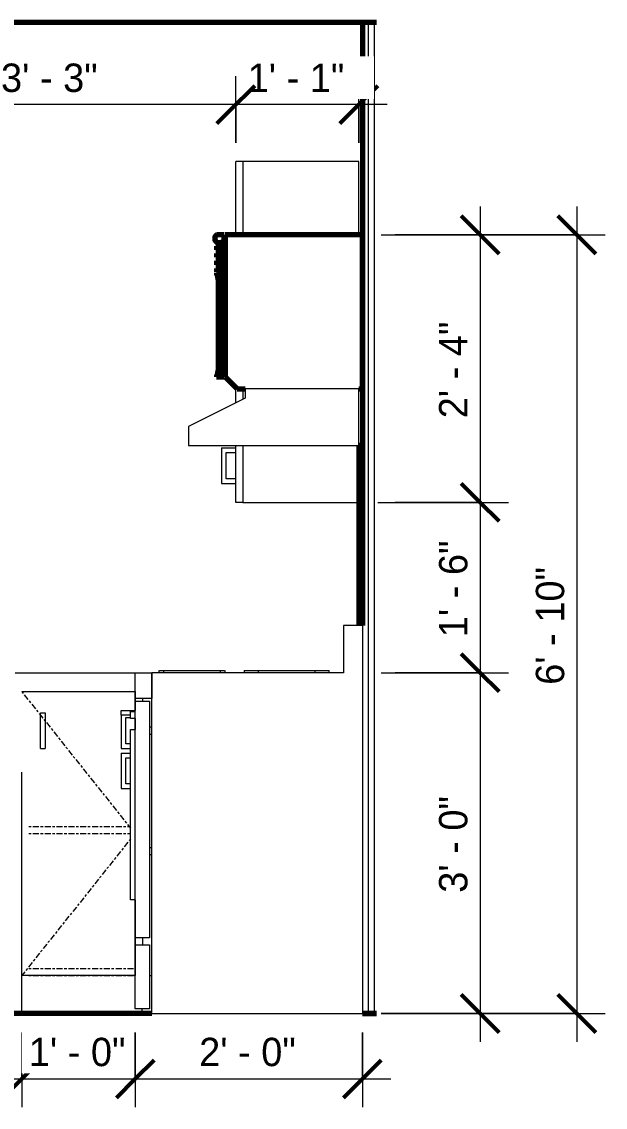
# Model space of a CAD drawing. Header units: inches. Extents: x 2887 to 5387, y 120 to 10852.
# Drawn here: x 3480.2 to 3541.9, y 126.1 to 240.8 of the extents above; entities that cross this region are included whole.
import ezdxf

# ---------------------------------------------------------------- set-up
doc = ezdxf.new("R2010")
doc.units = ezdxf.units.IN
doc.header["$MEASUREMENT"] = 0
doc.linetypes.add('Center', pattern=[1.25, 0.25, -0.1875, 0.625, -0.1875])
for name, color, linetype, lineweight in [('0-2', 10, 'Continuous', 5), ('A-ANNO-DIMS', 211, 'Continuous', 9), ('A-ANNO-DIMS-32', 211, 'Continuous', 9), ('A-FLOR-1', 7, 'Continuous', 70), ('A-WALL-1', 250, 'Continuous', 18), ('A-WALL-2', 113, 'Continuous', 70), ('A-WALL-3', 113, 'Continuous', 9), ('I-WALL-1', 7, 'Continuous', 70), ('Q-CASE', 31, 'Continuous', 9), ('Q-CASE-1', 31, 'Center', 9), ('Q-CASE-2', 31, 'Continuous', 70), ('Q-SPCQ', 91, 'Continuous', 9)]:
    doc.layers.add(name, color=color, linetype=linetype, lineweight=lineweight)
doc.styles.add('Century Gothic', font='ufonts.com_century-gothic.ttf', dxfattribs={"height": 3})
doc.dimstyles.new('OD_1__HACK_2', dxfattribs={"dimscale": 12, "dimtxt": 3.132505, "dimasz": 0.333333, "dimexe": 0.25, "dimexo": 0.166667, "dimgap": 0.041667, "dimtad": 1, "dimdec": 0, "dimzin": 3, "dimdsep": 46, "dimlunit": 4, "dimtxsty": 'Century Gothic', "dimblk1": 'OBLIQUE', "dimblk2": 'OBLIQUE', "dimsah": 1, "dimcen": 0.09, "dimdle": 0.25, "dimazin": 0, "dimtfac": 1, "dimtdec": 4, "dimtix": 1, "dimtmove": 0, "dimatfit": 3, "dimfxl": 1, "dimtvp": 1, "dimtfill": 1, "dimfrac": 2, "dimtolj": 1, "dimtzin": 0, "dimarcsym": 2})

# ---------------------------------------------------------------- blocks, each defined once
blk = doc.blocks.new('CTR - 1st Phase - Shell_rvt-3-2ND _ 3RD FLOOR - 1BD A - ADA TYPE B - KITCHEN SIDE WING')
at = {"layer": 'A-FLOR-1'}
for p, q in [((-3029.2, 240.75), (-2919.08, 240.75)), ((-2942.82, 136), (-3029.2, 136)), ((-2919.08, 136), (-2920.57, 136))]:
    blk.add_line(p, q, dxfattribs=at)
blk = doc.blocks.new('CTR - 1st Phase - Common Walls_rvt-3-2ND _ 3RD FLOOR - 1BD A - ADA TYPE B - KITCHEN SIDE WING')
at = {"layer": 'A-WALL-1'}
for p, q in [((-2919.95, 240.78), (-2919.95, 136)), ((-2919.32, 240.78), (-2919.32, 136))]:
    blk.add_line(p, q, dxfattribs=at)
at = {"layer": 'I-WALL-1'}
for p, q in [((-2920.57, 240.78), (-2920.57, 177)), ((-2920.57, 136), (-2919.08, 136))]:
    blk.add_line(p, q, dxfattribs=at)
blk = doc.blocks.new('30quot_MicrowaveVent_11166 - 70cm miele oven-2322118-2ND _ 3RD FLOOR - 1BD A - ADA TYPE B - KITCHEN SIDE WING')
at = {"layer": 'Q-CASE'}
for p, q in [((-2935.97, 217.08), (-2935.97, 217.47)), ((-2935.97, 216.29), (-2935.97, 216.69)), ((-2935.97, 215.5), (-2935.97, 215.9)), ((-2935.97, 214.72), (-2935.97, 215.11)), ((-2935.97, 203.46), (-2935.97, 214.01)), ((-2935.92, 203.46), (-2935.92, 214.01))]:
    blk.add_line(p, q, dxfattribs=at)
at = {"layer": 'Q-CASE-2'}
for p, q in [((-2935.18, 218.26), (-2935.97, 218.26)), ((-2935.18, 217.47), (-2935.18, 218.26)), ((-2935.06, 218.26), (-2935.06, 203.26)), ((-2920.57, 218.26), (-2935.06, 218.26)), ((-2920.57, 202), (-2920.57, 218.26)), ((-2935.97, 217.47), (-2935.18, 217.47)), ((-2935.97, 217.08), (-2935.97, 216.69)), ((-2935.18, 217.08), (-2935.97, 217.08)), ((-2935.57, 217.47), (-2935.57, 217.08)), ((-2935.18, 217.47), (-2935.57, 217.47)), ((-2935.57, 217.08), (-2935.18, 217.08)), ((-2935.18, 217.08), (-2935.18, 217.47)), ((-2935.18, 216.69), (-2935.18, 217.08)), ((-2935.97, 216.69), (-2935.18, 216.69)), ((-2935.97, 216.29), (-2935.97, 215.9)), ((-2935.18, 216.29), (-2935.97, 216.29)), ((-2935.97, 215.9), (-2935.18, 215.9)), ((-2935.57, 216.69), (-2935.57, 216.29)), ((-2935.18, 216.69), (-2935.57, 216.69)), ((-2935.57, 216.29), (-2935.18, 216.29)), ((-2935.57, 215.9), (-2935.57, 215.5)), ((-2935.18, 215.9), (-2935.57, 215.9)), ((-2935.18, 216.29), (-2935.18, 216.69)), ((-2935.18, 215.9), (-2935.18, 216.29)), ((-2935.18, 215.5), (-2935.18, 215.9)), ((-2935.97, 215.5), (-2935.97, 215.11)), ((-2935.18, 215.5), (-2935.97, 215.5)), ((-2935.97, 215.11), (-2935.18, 215.11)), ((-2935.97, 214.72), (-2935.97, 214.32)), ((-2935.18, 214.72), (-2935.97, 214.72)), ((-2935.57, 215.5), (-2935.18, 215.5)), ((-2935.57, 215.11), (-2935.57, 214.72)), ((-2935.18, 215.11), (-2935.57, 215.11)), ((-2935.57, 214.72), (-2935.18, 214.72)), ((-2935.18, 215.11), (-2935.18, 215.5)), ((-2935.18, 214.72), (-2935.18, 215.11)), ((-2935.18, 214.32), (-2935.18, 214.72)), ((-2935.97, 214.32), (-2935.18, 214.32)), ((-2935.97, 214.2), (-2935.97, 214.01)), ((-2935.18, 214.2), (-2935.97, 214.2)), ((-2935.97, 214.01), (-2935.18, 214.01)), ((-2935.18, 214.01), (-2935.92, 214.01)), ((-2935.92, 214.01), (-2935.57, 212.04)), ((-2935.18, 214.01), (-2935.76, 214.01)), ((-2935.76, 214.01), (-2935.76, 203.46)), ((-2935.18, 214.01), (-2935.18, 214.2)), ((-2935.18, 212.04), (-2935.18, 214.01)), ((-2935.18, 203.46), (-2935.18, 214.01)), ((-2935.57, 212.04), (-2935.18, 212.04)), ((-2935.57, 205.43), (-2935.92, 203.46)), ((-2935.18, 205.43), (-2935.57, 205.43)), ((-2935.18, 203.46), (-2935.18, 205.43)), ((-2935.97, 203.46), (-2935.97, 203.26)), ((-2935.18, 203.46), (-2935.97, 203.46)), ((-2935.97, 203.26), (-2935.18, 203.26)), ((-2935.92, 203.46), (-2935.18, 203.46)), ((-2935.76, 203.46), (-2935.18, 203.46)), ((-2935.18, 203.26), (-2935.18, 203.46)), ((-2935.06, 203.26), (-2933.8, 202)), ((-2933.8, 202), (-2932.95, 202)), ((-2920.95, 202), (-2920.57, 202))]:
    blk.add_line(p, q, dxfattribs=at)
blk.add_arc((-2935.69, 217.87), 0.48, 124.8416, 235.1584, dxfattribs=at)
blk = doc.blocks.new('300 Series Wall Hung Cabinet_302 - 27_ X 36_-2604985-2ND _ 3RD FLOOR - 1BD A - ADA TYPE B - KITCHEN SIDE WING')
at = {"layer": 'Q-CASE'}
for p, q in [((-2933.95, 218.26), (-2933.95, 226)), ((-2933.2, 226), (-2933.95, 226)), ((-2933.2, 226), (-2933.2, 218.26)), ((-2933.2, 226), (-2933.2, 218.26)), ((-2920.95, 226), (-2933.2, 226)), ((-2920.95, 218.26), (-2920.95, 226)), ((-2933.95, 200.5), (-2933.95, 202.15)), ((-2933.2, 202), (-2933.2, 200.87)), ((-2933.2, 202), (-2933.2, 200.87)), ((-2935.45, 195.75), (-2933.95, 195.75)), ((-2935.45, 195.75), (-2935.45, 192)), ((-2934.95, 195.25), (-2933.95, 195.25)), ((-2934.95, 192.5), (-2934.95, 195.25)), ((-2933.95, 190), (-2933.95, 196)), ((-2933.2, 196), (-2933.2, 190)), ((-2933.2, 196), (-2933.2, 190)), ((-2935.45, 192), (-2933.95, 192)), ((-2933.95, 192.5), (-2934.95, 192.5)), ((-2933.2, 190), (-2933.95, 190)), ((-2933.2, 190), (-2920.95, 190))]:
    blk.add_line(p, q, dxfattribs=at)
blk = doc.blocks.new('Base Cabinet Corner 197 - Base Cabinet Corner 197-2565125-2ND _ 3RD FLOOR - 1BD A - ADA TYPE B - KITCHEN SIDE WING')
at = {"layer": 'Q-CASE'}
for p, q in [((-2956.57, 170), (-2944.59, 170)), ((-2944.59, 170), (-2944.57, 170)), ((-2944.59, 170), (-2944.59, 168)), ((-2954.57, 167.75), (-2954.09, 167.75)), ((-2954.57, 164), (-2954.57, 167.75)), ((-2954.09, 167.75), (-2954.09, 164)), ((-2946.07, 167.5), (-2946.07, 164)), ((-2945.57, 167.25), (-2945.07, 167.25)), ((-2945.57, 164.5), (-2945.57, 167.25)), ((-2944.59, 167.15), (-2944.59, 166)), ((-2945.07, 164.5), (-2945.57, 164.5)), ((-2954.57, 164), (-2954.09, 164)), ((-2946.07, 164), (-2945.07, 164)), ((-2956.57, 140), (-2956.57, 161.5)), ((-2944.59, 148), (-2944.59, 140)), ((-2956.57, 136), (-2956.57, 140)), ((-2956.57, 136), (-2956.57, 140)), ((-2944.59, 140), (-2956.57, 140)), ((-2944.57, 140), (-2944.59, 140)), ((-2943.86, 136.5), (-2943.86, 136))]:
    blk.add_line(p, q, dxfattribs=at)
at = {"layer": 'Q-CASE-1'}
for p, q in [((-2956.57, 170), (-2945.07, 155.57)), ((-2955.82, 155.75), (-2945.07, 155.75)), ((-2955.82, 155), (-2945.07, 155)), ((-2945.07, 154.43), (-2956.57, 140)), ((-2955.82, 140.75), (-2944.57, 140.75)), ((-2955.82, 140), (-2944.62, 140))]:
    blk.add_line(p, q, dxfattribs=at)
blk = doc.blocks.new('Single Door 1 Drawer 211 - 211 Base Cabinet Single Door1 Drawer 15_-2709718-2ND _ 3RD FLOOR - 1BD A - ADA TYPE B - KITCHEN SIDE WING')
at = {"layer": 'Q-CASE'}
for p, q in [((-2944.57, 169.01), (-2944.57, 169.26)), ((-2943.82, 169.26), (-2943.82, 169.01)), ((-2943.82, 169.26), (-2943.82, 169.01)), ((-2946.07, 168), (-2944.57, 168)), ((-2946.07, 167.5), (-2946.07, 168)), ((-2945.07, 167.5), (-2946.07, 167.5)), ((-2946.07, 163.5), (-2945.07, 163.5)), ((-2946.07, 163.5), (-2946.07, 159.75)), ((-2945.57, 163), (-2945.07, 163)), ((-2945.57, 160.25), (-2945.57, 163)), ((-2946.07, 159.75), (-2945.07, 159.75)), ((-2945.07, 160.25), (-2945.57, 160.25)), ((-2944.57, 143.25), (-2944.57, 144)), ((-2943.82, 144), (-2943.82, 143.25)), ((-2943.82, 144), (-2943.82, 143.25)), ((-2943.07, 140), (-2942.82, 140))]:
    blk.add_line(p, q, dxfattribs=at)
at = {"layer": 'Q-CASE-1'}
for p, q in [((-2942.82, 166.25), (-2943.07, 166.25)), ((-2943.07, 165.5), (-2942.82, 165.5)), ((-2942.82, 153.5), (-2943.07, 153.5)), ((-2942.82, 152.75), (-2943.07, 152.75))]:
    blk.add_line(p, q, dxfattribs=at)
blk = doc.blocks.new('Range_Hood_386 - 30_ Wide-2577799-2ND _ 3RD FLOOR - 1BD A - ADA TYPE B - KITCHEN SIDE WING')
at = {"layer": 'Q-SPCQ'}
for p, q in [((-2920.95, 202), (-2932.95, 202)), ((-2932.95, 202), (-2932.95, 201)), ((-2920.95, 196), (-2920.95, 202)), ((-2932.95, 201), (-2938.95, 198)), ((-2938.95, 198), (-2938.95, 196)), ((-2938.95, 196), (-2920.95, 196))]:
    blk.add_line(p, q, dxfattribs=at)
blk = doc.blocks.new('DIMBLOCK37-2ND _ 3RD FLOOR - 1BD A - ADA TYPE B - KITCHEN SIDE WING')
at = {"layer": 'A-ANNO-DIMS-32', "lineweight": 50}
for p, q in [((3528.63, 218.26), (3526.63, 220.26)), ((3528.63, 218.26), (3530.63, 216.26)), ((3528.63, 190), (3526.63, 192)), ((3528.63, 190), (3530.63, 188))]:
    blk.add_line(p, q, dxfattribs=at)
at = {"layer": 'A-ANNO-DIMS-32'}
for p, q in [((3528.63, 221.26), (3528.63, 190)), ((3518.19, 218.26), (3531.63, 218.26)), ((3528.63, 218.26), (3519.66, 218.26)), ((3517.81, 190), (3531.63, 190)), ((3528.63, 190), (3519.66, 190))]:
    blk.add_line(p, q, dxfattribs=at)
at = {"layer": 'A-ANNO-DIMS-32', "color": 0, "insert": (3524.29, 198.88), "char_height": 3, "width": 12.5897, "attachment_point": 1, "rotation": 90, "line_spacing_factor": 0.984502, "style": 'Century Gothic', "bg_fill": 3, "box_fill_scale": 1.25, "bg_fill_color": 256, "bg_fill_true_color": 13158600, "bg_fill_transparency": 0}
blk.add_mtext('2\' - 4"', dxfattribs=at)
blk = doc.blocks.new('_Oblique')
at = {"color": 0, "linetype": 'ByBlock', "lineweight": -2}
blk.add_line((-0.5, -0.5), (0.5, 0.5), dxfattribs=at)
blk = doc.blocks.new('DIMBLOCK38-2ND _ 3RD FLOOR - 1BD A - ADA TYPE B - KITCHEN SIDE WING')
at = {"layer": 'A-ANNO-DIMS-32', "lineweight": 50}
for p, q in [((3528.63, 190), (3526.63, 192)), ((3528.63, 190), (3530.63, 188)), ((3528.63, 172), (3526.63, 174)), ((3528.63, 172), (3530.63, 170))]:
    blk.add_line(p, q, dxfattribs=at)
at = {"layer": 'A-ANNO-DIMS-32'}
for p, q in [((3517.81, 190), (3531.63, 190)), ((3528.63, 190), (3519.66, 190)), ((3528.63, 190), (3528.63, 172)), ((3518.19, 172), (3531.63, 172)), ((3528.63, 172), (3519.66, 172))]:
    blk.add_line(p, q, dxfattribs=at)
at = {"layer": 'A-ANNO-DIMS-32', "color": 0, "insert": (3524.29, 175.75), "char_height": 3, "width": 12.5897, "attachment_point": 1, "rotation": 90, "line_spacing_factor": 0.984502, "style": 'Century Gothic', "bg_fill": 3, "box_fill_scale": 1.25, "bg_fill_color": 256, "bg_fill_true_color": 13158600, "bg_fill_transparency": 0}
blk.add_mtext('1\' - 6"', dxfattribs=at)
blk = doc.blocks.new('DIMBLOCK39-2ND _ 3RD FLOOR - 1BD A - ADA TYPE B - KITCHEN SIDE WING')
at = {"layer": 'A-ANNO-DIMS-32', "lineweight": 50}
for p, q in [((3528.63, 172), (3526.63, 174)), ((3528.63, 172), (3530.63, 170)), ((3528.63, 136), (3526.63, 138)), ((3528.63, 136), (3530.63, 134))]:
    blk.add_line(p, q, dxfattribs=at)
at = {"layer": 'A-ANNO-DIMS-32'}
for p, q in [((3518.19, 172), (3531.63, 172)), ((3528.63, 172), (3519.66, 172)), ((3528.63, 172), (3528.63, 133)), ((3518.19, 136), (3531.63, 136)), ((3528.63, 136), (3518.19, 136))]:
    blk.add_line(p, q, dxfattribs=at)
at = {"layer": 'A-ANNO-DIMS-32', "color": 0, "insert": (3524.29, 148.75), "char_height": 3, "width": 12.5897, "attachment_point": 1, "rotation": 90, "line_spacing_factor": 0.984502, "style": 'Century Gothic', "bg_fill": 3, "box_fill_scale": 1.25, "bg_fill_color": 256, "bg_fill_true_color": 13158600, "bg_fill_transparency": 0}
blk.add_mtext('3\' - 0"', dxfattribs=at)
blk = doc.blocks.new('DIMBLOCK40-2ND _ 3RD FLOOR - 1BD A - ADA TYPE B - KITCHEN SIDE WING')
at = {"layer": 'A-ANNO-DIMS-32', "lineweight": 50}
for p, q in [((3538.86, 218.26), (3536.86, 220.26)), ((3538.86, 218.26), (3540.86, 216.26)), ((3538.86, 136), (3536.86, 138)), ((3538.86, 136), (3540.86, 134))]:
    blk.add_line(p, q, dxfattribs=at)
at = {"layer": 'A-ANNO-DIMS-32'}
for p, q in [((3538.86, 221.26), (3538.86, 133)), ((3518.19, 218.26), (3541.86, 218.26)), ((3538.86, 218.26), (3519.66, 218.26)), ((3518.19, 136), (3541.86, 136)), ((3538.86, 136), (3518.19, 136))]:
    blk.add_line(p, q, dxfattribs=at)
at = {"layer": 'A-ANNO-DIMS-32', "color": 0, "insert": (3534.52, 170.72), "char_height": 3, "width": 15.394, "attachment_point": 1, "rotation": 90, "line_spacing_factor": 0.984502, "style": 'Century Gothic', "bg_fill": 3, "box_fill_scale": 1.25, "bg_fill_color": 256, "bg_fill_true_color": 13158600, "bg_fill_transparency": 0}
blk.add_mtext('6\' - 10"', dxfattribs=at)
blk = doc.blocks.new('DIMBLOCK41-2ND _ 3RD FLOOR - 1BD A - ADA TYPE B - KITCHEN SIDE WING')
at = {"layer": 'A-ANNO-DIMS-32'}
for p, q in [((3502.81, 228), (3502.81, 235.02)), ((3515.81, 228), (3515.81, 235.02)), ((3518.81, 232.02), (3502.81, 232.02)), ((3502.81, 232.02), (3502.81, 228)), ((3515.81, 232.02), (3515.81, 228))]:
    blk.add_line(p, q, dxfattribs=at)
at = {"layer": 'A-ANNO-DIMS-32', "lineweight": 50}
for p, q in [((3502.81, 232.02), (3504.81, 234.02)), ((3515.81, 232.02), (3517.81, 234.02)), ((3502.81, 232.02), (3500.81, 230.02)), ((3515.81, 232.02), (3513.81, 230.02))]:
    blk.add_line(p, q, dxfattribs=at)
at = {"layer": 'A-ANNO-DIMS-32', "color": 0, "insert": (3504.07, 236.36), "char_height": 3, "width": 12.5897, "attachment_point": 1, "line_spacing_factor": 0.984502, "style": 'Century Gothic', "bg_fill": 3, "box_fill_scale": 1.25, "bg_fill_color": 256, "bg_fill_true_color": 13158600, "bg_fill_transparency": 0}
blk.add_mtext('1\' - 1"', dxfattribs=at)
blk = doc.blocks.new('DIMBLOCK42-2ND _ 3RD FLOOR - 1BD A - ADA TYPE B - KITCHEN SIDE WING')
at = {"layer": 'A-ANNO-DIMS-32'}
for p, q in [((3463.69, 193), (3463.69, 235.02)), ((3502.81, 228), (3502.81, 235.02)), ((3502.81, 232.02), (3463.69, 232.02)), ((3463.69, 232.02), (3463.69, 193)), ((3502.81, 232.02), (3502.81, 228))]:
    blk.add_line(p, q, dxfattribs=at)
at = {"layer": 'A-ANNO-DIMS-32', "lineweight": 50}
for p, q in [((3463.69, 232.02), (3465.69, 234.02)), ((3502.81, 232.02), (3504.81, 234.02)), ((3463.69, 232.02), (3461.69, 230.02)), ((3502.81, 232.02), (3500.81, 230.02))]:
    blk.add_line(p, q, dxfattribs=at)
at = {"layer": 'A-ANNO-DIMS-32', "color": 0, "insert": (3478, 236.36), "char_height": 3, "width": 12.5897, "attachment_point": 1, "line_spacing_factor": 0.984502, "style": 'Century Gothic', "bg_fill": 3, "box_fill_scale": 1.25, "bg_fill_color": 256, "bg_fill_true_color": 13158600, "bg_fill_transparency": 0}
blk.add_mtext('3\' - 3"', dxfattribs=at)
blk = doc.blocks.new('DIMBLOCK47-2ND _ 3RD FLOOR - 1BD A - ADA TYPE B - KITCHEN SIDE WING')
at = {"layer": 'A-ANNO-DIMS-32'}
for p, q in [((3446.94, 134), (3446.94, 126.08)), ((3446.94, 129.08), (3446.94, 134)), ((3480.19, 134), (3480.19, 126.08)), ((3480.19, 129.08), (3480.19, 134)), ((3446.94, 129.08), (3480.19, 129.08))]:
    blk.add_line(p, q, dxfattribs=at)
at = {"layer": 'A-ANNO-DIMS-32', "lineweight": 50}
for p, q in [((3446.94, 129.08), (3448.94, 131.08)), ((3480.19, 129.08), (3482.19, 131.08)), ((3446.94, 129.08), (3444.94, 127.08)), ((3480.19, 129.08), (3478.19, 127.08))]:
    blk.add_line(p, q, dxfattribs=at)
at = {"layer": 'A-ANNO-DIMS-32', "color": 0, "insert": (3458.32, 133.43), "char_height": 3, "width": 12.5897, "attachment_point": 1, "line_spacing_factor": 0.984502, "style": 'Century Gothic', "bg_fill": 3, "box_fill_scale": 1.25, "bg_fill_color": 256, "bg_fill_true_color": 13158600, "bg_fill_transparency": 0}
blk.add_mtext('2\' - 9"', dxfattribs=at)
blk = doc.blocks.new('DIMBLOCK48-2ND _ 3RD FLOOR - 1BD A - ADA TYPE B - KITCHEN SIDE WING')
at = {"layer": 'A-ANNO-DIMS-32'}
for p, q in [((3480.19, 134), (3480.19, 126.08)), ((3480.19, 129.08), (3480.19, 134)), ((3492.19, 134), (3492.19, 126.08)), ((3492.19, 129.08), (3492.19, 134)), ((3480.19, 129.08), (3492.19, 129.08))]:
    blk.add_line(p, q, dxfattribs=at)
at = {"layer": 'A-ANNO-DIMS-32', "lineweight": 50}
for p, q in [((3480.19, 129.08), (3482.19, 131.08)), ((3492.19, 129.08), (3494.19, 131.08)), ((3480.19, 129.08), (3478.19, 127.08)), ((3492.19, 129.08), (3490.19, 127.08))]:
    blk.add_line(p, q, dxfattribs=at)
at = {"layer": 'A-ANNO-DIMS-32', "color": 0, "insert": (3480.94, 133.43), "char_height": 3, "width": 12.5897, "attachment_point": 1, "line_spacing_factor": 0.984502, "style": 'Century Gothic', "bg_fill": 3, "box_fill_scale": 1.25, "bg_fill_color": 256, "bg_fill_true_color": 13158600, "bg_fill_transparency": 0}
blk.add_mtext('1\' - 0"', dxfattribs=at)
blk = doc.blocks.new('DIMBLOCK49-2ND _ 3RD FLOOR - 1BD A - ADA TYPE B - KITCHEN SIDE WING')
at = {"layer": 'A-ANNO-DIMS-32'}
for p, q in [((3492.19, 134), (3492.19, 126.08)), ((3492.19, 129.08), (3492.19, 134)), ((3516.19, 134), (3516.19, 126.08)), ((3516.19, 129.08), (3516.19, 134)), ((3492.19, 129.08), (3519.19, 129.08))]:
    blk.add_line(p, q, dxfattribs=at)
at = {"layer": 'A-ANNO-DIMS-32', "lineweight": 50}
for p, q in [((3492.19, 129.08), (3494.19, 131.08)), ((3516.19, 129.08), (3518.19, 131.08)), ((3492.19, 129.08), (3490.19, 127.08)), ((3516.19, 129.08), (3514.19, 127.08))]:
    blk.add_line(p, q, dxfattribs=at)
at = {"layer": 'A-ANNO-DIMS-32', "color": 0, "insert": (3498.94, 133.43), "char_height": 3, "width": 12.5897, "attachment_point": 1, "line_spacing_factor": 0.984502, "style": 'Century Gothic', "bg_fill": 3, "box_fill_scale": 1.25, "bg_fill_color": 256, "bg_fill_true_color": 13158600, "bg_fill_transparency": 0}
blk.add_mtext('2\' - 0"', dxfattribs=at)

msp = doc.modelspace()

# ---------------------------------------------------------------- linework, layer by layer
at = {"layer": 'A-WALL-2'}
for p, q in [((3516.19, 196), (3515.81, 196)), ((3515.81, 196), (3515.81, 177)), ((3516.19, 177), (3516.19, 196))]:
    msp.add_line(p, q, dxfattribs=at)
at = {"layer": 'A-WALL-3'}
msp.add_line((3479.48, 172), (3492.19, 172), dxfattribs=at)
at = {"layer": 'Q-SPCQ'}
for p, q in [((3516.19, 177), (3514.19, 177)), ((3514.19, 177), (3514.19, 172)), ((3516.19, 177), (3516.19, 136)), ((3494.69, 172.25), (3494.69, 172)), ((3494.74, 172.25), (3495.18, 172.25)), ((3495.19, 172.25), (3495.19, 172)), ((3495.19, 172.25), (3498.19, 172.25)), ((3498.19, 172.25), (3501.19, 172.25)), ((3501.19, 172), (3501.19, 172.25)), ((3501.19, 172.25), (3501.63, 172.25)), ((3501.69, 172), (3501.69, 172.25)), ((3503.69, 172.25), (3503.69, 172)), ((3503.69, 172.25), (3505.15, 172.25)), ((3505.19, 172.25), (3505.19, 172)), ((3505.19, 172.25), (3508.19, 172.25)), ((3508.19, 172.25), (3511.19, 172.25)), ((3511.19, 172), (3511.19, 172.25)), ((3511.22, 172.25), (3512.69, 172.25)), ((3512.69, 172), (3512.69, 172.25)), ((3492.19, 169.26), (3492.19, 172)), ((3492.19, 172), (3493.94, 172)), ((3493.94, 172), (3493.94, 169.26)), ((3493.94, 136), (3493.94, 172)), ((3514.19, 172), (3493.94, 172)), ((3493.94, 169.26), (3492.19, 169.26)), ((3492.19, 144), (3492.19, 169.01)), ((3492.19, 169.01), (3493.69, 169.01)), ((3493.69, 169.01), (3493.69, 144)), ((3491.69, 167.15), (3491.69, 167.9)), ((3491.69, 167.9), (3492.19, 167.9)), ((3492.19, 167.15), (3491.69, 167.15)), ((3491.69, 148), (3491.69, 166)), ((3491.69, 166), (3492.19, 166)), ((3492.19, 148), (3491.69, 148)), ((3493.69, 144), (3492.19, 144)), ((3492.19, 136.5), (3492.19, 143.25)), ((3492.19, 143.25), (3493.69, 143.25)), ((3493.69, 143.25), (3493.69, 136.5)), ((3493.69, 136.5), (3492.19, 136.5)), ((3493.94, 136), (3516.19, 136))]:
    msp.add_line(p, q, dxfattribs=at)

# ---------------------------------------------------------------- block references
at = {"layer": '0-2'}
for name in ['CTR - 1st Phase - Shell_rvt-3-2ND _ 3RD FLOOR - 1BD A - ADA TYPE B - KITCHEN SIDE WING', 'CTR - 1st Phase - Common Walls_rvt-3-2ND _ 3RD FLOOR - 1BD A - ADA TYPE B - KITCHEN SIDE WING']:
    msp.add_blockref(name, (6436.76, 0), dxfattribs=at)
at = {"layer": 'Q-CASE'}
for name in ['300 Series Wall Hung Cabinet_302 - 27_ X 36_-2604985-2ND _ 3RD FLOOR - 1BD A - ADA TYPE B - KITCHEN SIDE WING', '30quot_MicrowaveVent_11166 - 70cm miele oven-2322118-2ND _ 3RD FLOOR - 1BD A - ADA TYPE B - KITCHEN SIDE WING', 'Base Cabinet Corner 197 - Base Cabinet Corner 197-2565125-2ND _ 3RD FLOOR - 1BD A - ADA TYPE B - KITCHEN SIDE WING', 'Single Door 1 Drawer 211 - 211 Base Cabinet Single Door1 Drawer 15_-2709718-2ND _ 3RD FLOOR - 1BD A - ADA TYPE B - KITCHEN SIDE WING']:
    msp.add_blockref(name, (6436.76, 0), dxfattribs=at)
at = {"layer": 'Q-SPCQ'}
msp.add_blockref('Range_Hood_386 - 30_ Wide-2577799-2ND _ 3RD FLOOR - 1BD A - ADA TYPE B - KITCHEN SIDE WING', (6436.76, 0), dxfattribs=at)

# ---------------------------------------------------------------- next in the draw order: dimensions: what is measured, and where the dimension line sits
at = {"layer": 'A-ANNO-DIMS'}
for base, p1, p2, override, picture, middle in [((3502.81, 232.02), (3515.81, 226), (3502.81, 226), {"dimpost": '<>', "dimfxl": 13}, 'DIMBLOCK41-2ND _ 3RD FLOOR - 1BD A - ADA TYPE B - KITCHEN SIDE WING', (3509.31, 234.02)), ((3480.19, 129.08), (3446.94, 136), (3480.19, 136), {"dimpost": '<>', "dimfxl": 33.25}, 'DIMBLOCK47-2ND _ 3RD FLOOR - 1BD A - ADA TYPE B - KITCHEN SIDE WING', (3463.56, 131.16))]:
    dim = msp.add_linear_dim(base=base, p1=p1, p2=p2, dimstyle='OD_1__HACK_2', override=override, dxfattribs=at)
    dim.commit()
    dim.dimension.update_dxf_attribs({"geometry": picture, "text_midpoint": middle})
dim = msp.add_linear_dim(base=(3528.63, 190), p1=(3516.19, 218.26), p2=(3515.81, 190), angle=90, dimstyle='OD_1__HACK_2', override={"dimpost": '<>', "dimfxl": 28.26233}, dxfattribs=at)
dim.commit()
dim.dimension.update_dxf_attribs({"geometry": 'DIMBLOCK37-2ND _ 3RD FLOOR - 1BD A - ADA TYPE B - KITCHEN SIDE WING', "text_midpoint": (3526.59, 204.13)})

# ---------------------------------------------------------------- next in the draw order: dimensions: what is measured, and where the dimension line sits
for base, p1, p2, override, picture, middle in [((3463.69, 232.02), (3502.81, 226), (3463.69, 191), {"dimpost": '<>', "dimfxl": 52.498017}, 'DIMBLOCK42-2ND _ 3RD FLOOR - 1BD A - ADA TYPE B - KITCHEN SIDE WING', (3483.25, 234.09)), ((3492.19, 129.08), (3480.19, 136), (3492.19, 136), {"dimpost": '<>', "dimfxl": 12}, 'DIMBLOCK48-2ND _ 3RD FLOOR - 1BD A - ADA TYPE B - KITCHEN SIDE WING', (3486.19, 131.16))]:
    dim = msp.add_linear_dim(base=base, p1=p1, p2=p2, dimstyle='OD_1__HACK_2', override=override, dxfattribs=at)
    dim.commit()
    dim.dimension.update_dxf_attribs({"geometry": picture, "text_midpoint": middle})
dim = msp.add_linear_dim(base=(3528.63, 172), p1=(3515.81, 190), p2=(3516.19, 172), angle=90, dimstyle='OD_1__HACK_2', override={"dimpost": '<>', "dimfxl": 18.003906}, dxfattribs=at)
dim.commit()
dim.dimension.update_dxf_attribs({"geometry": 'DIMBLOCK38-2ND _ 3RD FLOOR - 1BD A - ADA TYPE B - KITCHEN SIDE WING', "text_midpoint": (3526.56, 181)})

# ---------------------------------------------------------------- next in the draw order: dimensions: what is measured, and where the dimension line sits
dim = msp.add_linear_dim(base=(3528.63, 136), p1=(3516.19, 172), p2=(3516.19, 136), angle=90, dimstyle='OD_1__HACK_2', override={"dimpost": '<>', "dimfxl": 36}, dxfattribs=at)
dim.commit()
dim.dimension.update_dxf_attribs({"geometry": 'DIMBLOCK39-2ND _ 3RD FLOOR - 1BD A - ADA TYPE B - KITCHEN SIDE WING', "text_midpoint": (3526.56, 154)})

# ---------------------------------------------------------------- next in the draw order: dimensions: what is measured, and where the dimension line sits
dim = msp.add_linear_dim(base=(3538.86, 136), p1=(3516.19, 218.26), p2=(3516.19, 136), angle=90, dimstyle='OD_1__HACK_2', override={"dimpost": '<>', "dimfxl": 82.259843}, dxfattribs=at)
dim.commit()
dim.dimension.update_dxf_attribs({"geometry": 'DIMBLOCK40-2ND _ 3RD FLOOR - 1BD A - ADA TYPE B - KITCHEN SIDE WING', "text_midpoint": (3536.79, 177.13)})

# ---------------------------------------------------------------- next in the draw order: dimensions: what is measured, and where the dimension line sits
dim = msp.add_linear_dim(base=(3516.19, 129.08), p1=(3492.19, 136), p2=(3516.19, 136), dimstyle='OD_1__HACK_2', override={"dimpost": '<>', "dimfxl": 24}, dxfattribs=at)
dim.commit()
dim.dimension.update_dxf_attribs({"geometry": 'DIMBLOCK49-2ND _ 3RD FLOOR - 1BD A - ADA TYPE B - KITCHEN SIDE WING', "text_midpoint": (3504.19, 131.16)})

doc.saveas('drawing.dxf')
